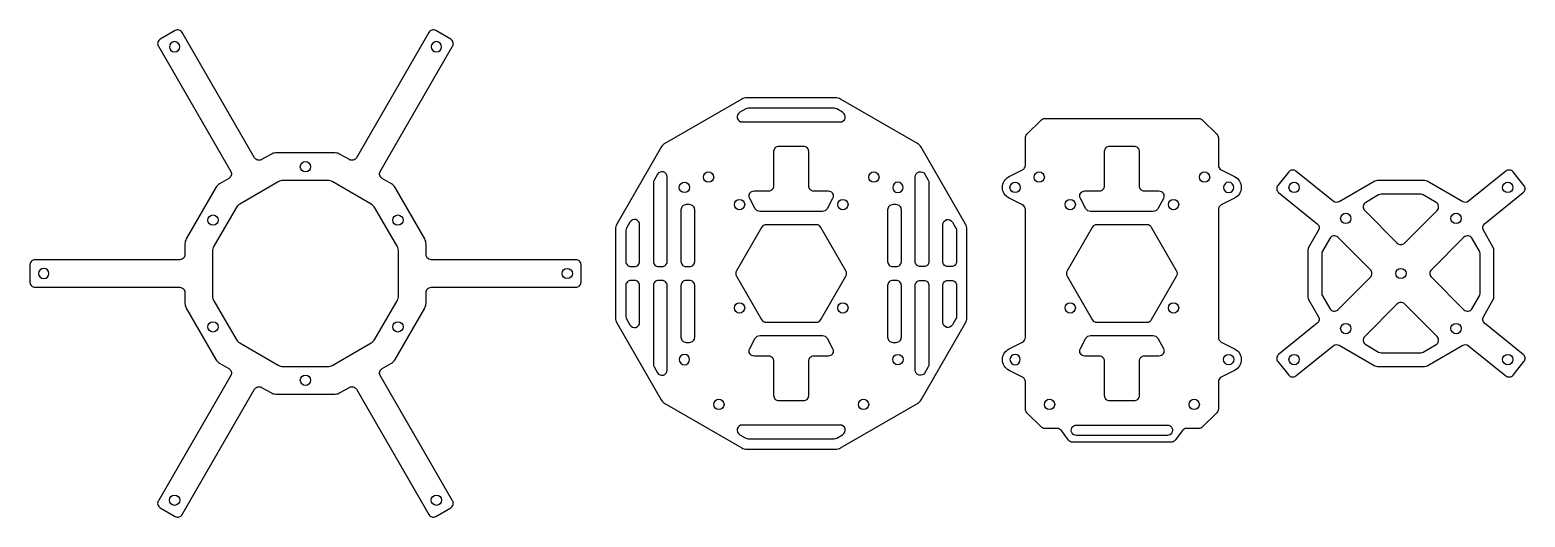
# Model space of a CAD drawing. Header units: millimetres. Extents: x 1 to 435, y -71 to 71.
import ezdxf

# ---------------------------------------------------------------- set-up
doc = ezdxf.new("R2010")
doc.units = ezdxf.units.MM
doc.layers.add('CNC', color=7, linetype='Continuous')

# ---------------------------------------------------------------- blocks, each defined once
blk = doc.blocks.new('GFH Screw Hole')
blk.add_circle((0, 0), 1.5)

msp = doc.modelspace()

# ---------------------------------------------------------------- linework, layer by layer
at = {"layer": 'CNC'}
for points in [[(1, -2.5, 0.414214), (2.5, -4), (44.5, -4, -0.414214), (46, -5.5), (46, -8.57, 0.131652), (46.4, -10.07), (54.98, -24.93, 0.131652), (56.07, -26.02), (58.74, -27.56, -0.414214), (59.29, -29.61), (38.29, -65.98, 0.414214), (38.83, -68.03), (43.17, -70.53, 0.414214), (45.21, -69.98), (66.21, -33.61, -0.414214), (68.26, -33.06), (70.93, -34.6, 0.131652), (72.43, -35), (89.57, -35, 0.131652), (91.07, -34.6), (93.74, -33.06, -0.414214), (95.79, -33.61), (116.79, -69.98, 0.414214), (118.83, -70.53), (123.17, -68.03, 0.414214), (123.71, -65.98), (102.71, -29.61, -0.414214), (103.26, -27.56), (105.93, -26.02, 0.131652), (107.02, -24.93), (115.6, -10.07, 0.131652), (116, -8.57), (116, -5.5, -0.414214), (117.5, -4), (159.5, -4, 0.414214), (161, -2.5), (161, 2.5, 0.414214), (159.5, 4), (117.5, 4, -0.414214), (116, 5.5), (116, 8.57, 0.131652), (115.6, 10.07), (107.02, 24.93, 0.131652), (105.93, 26.02), (103.26, 27.56, -0.414214), (102.71, 29.61), (123.71, 65.98, 0.414214), (123.17, 68.03), (118.83, 70.53, 0.414214), (116.79, 69.98), (95.79, 33.61, -0.414214), (93.74, 33.06), (91.07, 34.6, 0.131652), (89.57, 35), (72.43, 35, 0.131652), (70.93, 34.6), (68.26, 33.06, -0.414214), (66.21, 33.61), (45.21, 69.98, 0.414214), (43.17, 70.53), (38.83, 68.03, 0.414214), (38.29, 65.98), (59.29, 29.61, -0.414214), (58.74, 27.56), (56.07, 26.02, 0.131652), (54.98, 24.93), (46.4, 10.07, 0.131652), (46, 8.57), (46, 5.5, -0.414214), (44.5, 4), (2.5, 4, 0.414214), (1, 2.5), (1, -2.5)], [(236.19, 44, 0.767327), (236.94, 46.8), (235.21, 47.8, 0.131652), (234.46, 48), (209.54, 48, 0.131652), (208.79, 47.8), (207.06, 46.8, 0.767327), (207.81, 44), (236.19, 44)], [(318, -49), (303.75, -49, -0.236068), (302.55, -48.4), (300.45, -45.6, 0.236068), (299.25, -45), (295.62, -45, -0.198912), (294.56, -44.56), (290.44, -40.44, -0.198912), (290, -39.38), (290, -31.43, 0.284079), (289.17, -30.09), (285.26, -28.13, -0.618034), (285.26, -21.87), (289.17, -19.91, 0.284079), (290, -18.57), (290, 18.57, 0.284079), (289.17, 19.91), (285.26, 21.87, -0.618034), (285.26, 28.13), (289.17, 30.09, 0.284079), (290, 31.43), (290, 39.38, -0.198912), (290.44, 40.44), (294.56, 44.56, -0.198912), (295.62, 45), (340.38, 45, -0.198912), (341.44, 44.56), (345.56, 40.44, -0.198912), (346, 39.38), (346, 31.43, 0.284079), (346.83, 30.09), (350.74, 28.13, -0.618034), (350.74, 21.87), (346.83, 19.91, 0.284079), (346, 18.57), (346, -18.57, 0.284079), (346.83, -19.91), (350.74, -21.87, -0.618034), (350.74, -28.13), (346.83, -30.09, 0.284079), (346, -31.43), (346, -39.38, -0.198912), (345.56, -40.44), (341.44, -44.56, -0.198912), (340.38, -45), (336.75, -45, 0.236068), (335.55, -45.6), (333.45, -48.4, -0.236068), (332.25, -49), (318, -49)], [(182, 3.5, 0.414214), (183.5, 2), (184.5, 2, 0.414214), (186, 3.5), (186, 28.05, 0.767327), (183.2, 28.8), (182.2, 27.07, 0.131652), (182, 26.32), (182, 3.5)], [(262, 3.5, -0.414214), (260.5, 2), (259.5, 2, -0.414214), (258, 3.5), (258, 28.05, -0.767327), (260.8, 28.8), (261.8, 27.07, -0.131652), (262, 26.32), (262, 3.5)], [(176.5, 2, 0.414214), (178, 3.5), (178, 14.19, 0.767327), (175.2, 14.94), (174.2, 13.21, 0.131652), (174, 12.46), (174, 3.5, 0.414214), (175.5, 2), (176.5, 2)], [(267.5, 2, -0.414214), (266, 3.5), (266, 14.19, -0.767327), (268.8, 14.94), (269.8, 13.21, -0.131652), (270, 12.46), (270, 3.5, -0.414214), (268.5, 2), (267.5, 2)], [(380.7, 10.52, 0.493145), (378.34, 10.21), (376.2, 6.51, 0.131652), (376, 5.76), (376, -5.76, 0.131652), (376.2, -6.51), (378.34, -10.21, 0.493145), (380.7, -10.52), (390.16, -1.06, 0.414214), (390.16, 1.06), (380.7, 10.52)], [(175.5, -2, 0.414214), (174, -3.5), (174, -12.46, 0.131652), (174.2, -13.21), (175.2, -14.94, 0.767327), (178, -14.19), (178, -3.5, 0.414214), (176.5, -2), (175.5, -2)], [(268.5, -2, -0.414214), (270, -3.5), (270, -12.46, -0.131652), (269.8, -13.21), (268.8, -14.94, -0.767327), (266, -14.19), (266, -3.5, -0.414214), (267.5, -2), (268.5, -2)], [(207.81, -44, 0.767327), (207.06, -46.8), (208.79, -47.8, 0.131652), (209.54, -48), (234.46, -48, 0.131652), (235.21, -47.8), (236.94, -46.8, 0.767327), (236.19, -44), (207.81, -44)]]:
    msp.add_lwpolyline(points, format="xyb", dxfattribs=at)
for points in [[(207.64, 50.6), (185.36, 37.74, 0.131652), (184.26, 36.64), (171.4, 14.36, 0.131652), (171, 12.86), (171, -12.86, 0.131652), (171.4, -14.36), (184.26, -36.64, 0.131652), (185.36, -37.74), (207.64, -50.6, 0.131652), (209.14, -51), (234.86, -51, 0.131652), (236.36, -50.6), (258.64, -37.74, 0.131652), (259.74, -36.64), (272.6, -14.36, 0.131652), (273, -12.86), (273, 12.86, 0.131652), (272.6, 14.36), (259.74, 36.64, 0.131652), (258.64, 37.74), (236.36, 50.6, 0.131652), (234.86, 51), (209.14, 51, 0.131652)], [(231.1, 18), (222, 18), (212.9, 18, -0.275912), (211.58, 18.79), (209.96, 21.79, -0.567506), (211.28, 24), (215.5, 24, 0.414214), (217, 25.5), (217, 35.5, -0.414214), (218.5, 37), (225.5, 37, -0.414214), (227, 35.5), (227, 25.5, 0.414214), (228.5, 24), (232.72, 24, -0.567506), (234.04, 21.79), (232.42, 18.79, -0.275912)], [(307.58, 18.79), (305.96, 21.79, -0.567506), (307.28, 24), (311.5, 24, 0.414214), (313, 25.5), (313, 35.5, -0.414214), (314.5, 37), (321.5, 37, -0.414214), (323, 35.5), (323, 25.5, 0.414214), (324.5, 24), (328.72, 24, -0.567506), (330.04, 21.79), (328.42, 18.79, -0.275912), (327.1, 18), (318, 18), (308.9, 18, -0.275912)], [(54, 6.43), (54, -6.44, 0.13163), (54.4, -7.93), (60.83, -19.07, 0.131652), (61.93, -20.17), (73.07, -26.6, 0.131652), (74.57, -27), (87.43, -27, 0.131652), (88.93, -26.6), (100.07, -20.17, 0.131652), (101.17, -19.07), (107.6, -7.93, 0.131652), (108, -6.43), (108, 6.43, 0.131652), (107.6, 7.93), (101.17, 19.07, 0.131652), (100.07, 20.17), (88.93, 26.6, 0.131652), (87.43, 27), (74.57, 27, 0.131653), (73.07, 26.6), (61.93, 20.17, 0.131651), (60.83, 19.07), (54.4, 7.93, 0.131676)], [(368.53, 29.71, 0.414214), (366.42, 29.49), (363.28, 25.59, 0.414214), (363.51, 23.49), (374.7, 14.45, -0.369492), (375.06, 12.54), (372.2, 7.58, 0.131652), (372, 6.83), (372, -6.83, 0.131652), (372.2, -7.58), (375.06, -12.54, -0.369492), (374.7, -14.45), (363.51, -23.49, 0.414214), (363.28, -25.59), (366.42, -29.49, 0.414214), (368.53, -29.71), (379.38, -20.96, -0.309956), (381.07, -20.83), (391.42, -26.8, 0.131652), (392.17, -27), (405.83, -27, 0.131652), (406.58, -26.8), (416.93, -20.83, -0.309956), (418.62, -20.96), (429.47, -29.71, 0.414214), (431.58, -29.49), (434.72, -25.59, 0.414214), (434.49, -23.49), (423.3, -14.45, -0.369492), (422.94, -12.54), (425.8, -7.58, 0.131652), (426, -6.83), (426, 6.83, 0.131652), (425.8, 7.58), (422.94, 12.54, -0.369492), (423.3, 14.45), (434.49, 23.49, 0.414214), (434.72, 25.59), (431.58, 29.49, 0.414214), (429.47, 29.71), (418.62, 20.96, -0.309956), (416.93, 20.83), (406.58, 26.8, 0.131652), (405.83, 27), (392.17, 27, 0.131652), (391.42, 26.8), (381.07, 20.83, -0.309956), (379.38, 20.96)], [(397.94, 8.84, 0.414214), (400.06, 8.84), (409.52, 18.3, 0.493145), (409.21, 20.66), (405.51, 22.8, 0.131652), (404.76, 23), (393.24, 23, 0.131652), (392.49, 22.8), (388.79, 20.66, 0.493145), (388.48, 18.3)], [(194, 3.5), (194, 18.5, 0.414214), (192.5, 20), (191.5, 20, 0.414214), (190, 18.5), (190, 3.5, 0.414214), (191.5, 2), (192.5, 2, 0.414214)], [(254, 3.5), (254, 18.5, 0.414214), (252.5, 20), (251.5, 20, 0.414214), (250, 18.5), (250, 3.5, 0.414214), (251.5, 2), (252.5, 2, 0.414214)], [(213.4, 13.39), (206.1, 0.75, 0.267949), (206.1, -0.75), (213.4, -13.39, 0.267949), (214.7, -14.14), (229.3, -14.14, 0.267949), (230.6, -13.39), (237.9, -0.75, 0.267949), (237.9, 0.75), (230.6, 13.39, 0.267949), (229.3, 14.14), (214.7, 14.14, 0.267949)], [(309.4, 13.39), (302.1, 0.75, 0.267949), (302.1, -0.75), (309.4, -13.39, 0.267949), (310.7, -14.14), (325.3, -14.14, 0.267949), (326.6, -13.39), (333.9, -0.75, 0.267949), (333.9, 0.75), (326.6, 13.39, 0.267949), (325.3, 14.14), (310.7, 14.14, 0.267949)], [(407.84, 1.06, 0.414214), (407.84, -1.06), (417.3, -10.52, 0.493145), (419.66, -10.21), (421.8, -6.51, 0.131652), (422, -5.76), (422, 5.76, 0.131652), (421.8, 6.51), (419.66, 10.21, 0.493145), (417.3, 10.52)], [(182, -3.5), (182, -26.32, 0.131652), (182.2, -27.07), (183.2, -28.8, 0.767327), (186, -28.05), (186, -3.5, 0.414214), (184.5, -2), (183.5, -2, 0.414214)], [(190, -3.5), (190, -18.5, 0.414214), (191.5, -20), (192.5, -20, 0.414214), (194, -18.5), (194, -3.5, 0.414214), (192.5, -2), (191.5, -2, 0.414214)], [(254, -3.5, 0.414214), (252.5, -2), (251.5, -2, 0.414214), (250, -3.5), (250, -18.5, 0.414214), (251.5, -20), (252.5, -20, 0.414214), (254, -18.5)], [(262, -3.5), (262, -26.32, -0.131652), (261.8, -27.07), (260.8, -28.8, -0.767327), (258, -28.05), (258, -3.5, -0.414214), (259.5, -2), (260.5, -2, -0.414214)], [(400.06, -8.84, 0.414214), (397.94, -8.84), (388.48, -18.3, 0.493145), (388.79, -20.66), (392.49, -22.8, 0.131652), (393.24, -23), (404.76, -23, 0.131652), (405.51, -22.8), (409.21, -20.66, 0.493145), (409.52, -18.3)], [(231.1, -18, -0.275912), (232.42, -18.79), (234.04, -21.79, -0.567506), (232.72, -24), (228.5, -24, 0.414214), (227, -25.5), (227, -35.5, -0.414214), (225.5, -37), (218.5, -37, -0.414214), (217, -35.5), (217, -25.5, 0.414214), (215.5, -24), (211.28, -24, -0.567506), (209.96, -21.79), (211.58, -18.79, -0.275912), (212.9, -18), (222, -18)], [(318, -18), (327.1, -18, -0.275912), (328.42, -18.79), (330.04, -21.79, -0.567506), (328.72, -24), (324.5, -24, 0.414214), (323, -25.5), (323, -35.5, -0.414214), (321.5, -37), (314.5, -37, -0.414214), (313, -35.5), (313, -25.5, 0.414214), (311.5, -24), (307.28, -24, -0.567506), (305.96, -21.79), (307.58, -18.79, -0.275912), (308.9, -18)], [(303.55, -46.33, -0.599022), (304.8, -44), (318, -44), (331.2, -44, -0.599022), (332.45, -46.33, -0.250765), (331.2, -47), (318, -47), (304.8, -47, -0.250765)]]:
    msp.add_lwpolyline(points, format="xyb", close=True, dxfattribs=at)
for points in [[(303.55, -46.33), (303.55, -46.33)], [(332.45, -46.33), (332.45, -46.33)]]:
    msp.add_lwpolyline(points, dxfattribs=at)
for centre in [(198, 28), (246, 28), (246, 28), (294, 28), (342, 28), (207, 20), (237, 20), (303, 20), (333, 20), (383, 16), (415, 16), (207, -10), (237, -10), (303, -10), (333, -10), (383, -16), (415, -16), (201, -38), (243, -38), (297, -38), (339, -38)]:
    msp.add_circle(centre, 1.5, dxfattribs=at)

# ---------------------------------------------------------------- block references
at = {"layer": 'CNC', "xscale": -1}
for p, rotation in [((43, 65.82), 210), ((119, 65.82), 150), ((5, 0), 269.9999999999999), ((191, -25), 180), ((287, -25), 180)]:
    msp.add_blockref('GFH Screw Hole', p, dxfattribs=dict(at, rotation=rotation))
at = {"layer": 'CNC'}
for p, rotation in [((81, 31), 30), ((54.15, 15.5), 30), ((107.85, 15.5), 30), ((157, 0), 89.99999999999999), ((54.15, -15.5), 30), ((107.85, -15.5), 30), ((253, -25), 180), ((349, -25), 180), ((81, -31), 30), ((43, -65.82), 329.9999999999999), ((119, -65.82), 30)]:
    msp.add_blockref('GFH Screw Hole', p, dxfattribs=dict(at, rotation=rotation))
for p in [(191, 25), (287, 25), (368, 25), (430, 25), (399, 0), (368, -25), (430, -25)]:
    msp.add_blockref('GFH Screw Hole', p, dxfattribs=at)
at = {"layer": 'CNC', "xscale": -1}
for p in [(253, 25), (349, 25)]:
    msp.add_blockref('GFH Screw Hole', p, dxfattribs=at)

doc.saveas('drawing.dxf')
